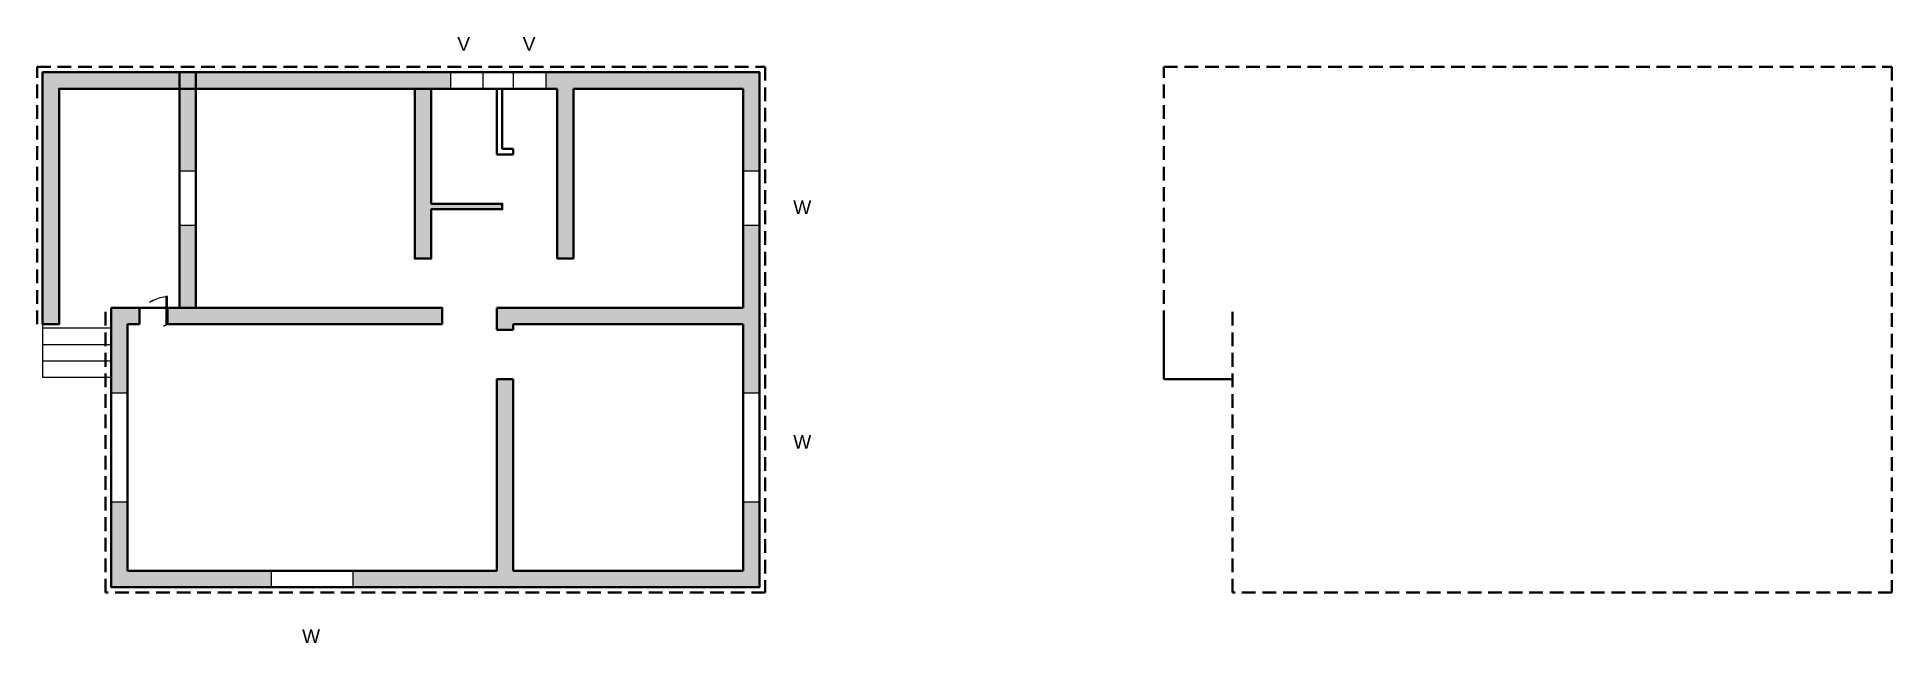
# Model space of a CAD drawing. Header units: metres. Extents: x 4.9 to 38.8, y 1.5 to 12.6.
import ezdxf

# ---------------------------------------------------------------- set-up
doc = ezdxf.new("R2010")
doc.units = ezdxf.units.M
doc.header["$MEASUREMENT"] = 0
doc.linetypes.add('DASHED', pattern=[0.75, 0.5, -0.25])
doc.layers.add('doors', color=110, linetype='Continuous')
doc.layers.add('stairs', color=90, linetype='Continuous')
doc.layers.add('outer wall', color=6, linetype='Continuous', lineweight=40)
doc.layers.add('wall', color=7, linetype='Continuous', lineweight=40)
for name, color, linetype, true_color in [('text', 7, 'Continuous', 0x66246a), ('ventilator', 7, 'Continuous', 0xf76e7b), ('window', 7, 'Continuous', 0x3dd18c)]:
    doc.layers.add(name, color=color, linetype=linetype, true_color=true_color)
doc.styles.get("Standard").update_dxf_attribs({"font": 'arial.ttf'})

# ---------------------------------------------------------------- blocks, each defined once
blk = doc.blocks.new('Door - Imperial')
for p, q in [((0, 0), (0, -5)), ((30, 0), (30, -5))]:
    blk.add_line(p, q)
blk.add_lwpolyline([(0, 0), (26, 15), (26.9, 13.5), (0.9, -1.5)], close=True)
blk.add_arc((0, 0), 30, 0, 30)

msp = doc.modelspace()

# ---------------------------------------------------------------- hatches: boundary and pattern name
at = {"layer": 'ventilator'}
h = msp.add_hatch(color=256, dxfattribs=at)
h.dxf.hatch_style = 1
h.set_gradient(color1=(0, 0, 255), color2=(255, 255, 0), tint=1)
h.paths.add_polyline_path([(5.276, 11.62), (7.476, 11.62), (7.476, 10.12), (7.776, 10.12), (7.776, 11.62), (12.076, 11.62), (12.426, 11.62), (12.426, 11.92), (4.976, 11.92), (4.976, 7.32), (5.276, 7.32)])
h.paths.add_polyline_path([(18.076, 11.92), (14.176, 11.92), (14.176, 11.62), (14.376, 11.62), (14.376, 8.52), (14.676, 8.52), (14.676, 11.62), (17.776, 11.62), (17.776, 10.12), (18.076, 10.12)])
h.paths.add_polyline_path([(18.076, 9.12), (17.776, 9.12), (17.776, 7.62), (14.376, 7.62), (13.376, 7.62), (13.276, 7.62), (13.276, 7.32), (13.276, 7.22), (13.576, 7.22), (13.576, 7.32), (17.776, 7.32), (17.776, 6.07), (18.076, 6.07), (18.076, 6.37)])
h.paths.add_polyline_path([(12.276, 7.62), (12.076, 7.62), (7.776, 7.62), (7.776, 9.12), (7.476, 9.12), (7.476, 7.62), (7.256, 7.62), (7.256, 7.32), (12.276, 7.32)], flags=17)
h.paths.add_polyline_path([(6.526, 7.32), (6.746, 7.32), (6.746, 7.62), (6.226, 7.62), (6.226, 6.07), (6.526, 6.07)])
h.paths.add_polyline_path([(13.376, 9.52), (12.076, 9.52), (12.076, 11.62), (11.776, 11.62), (11.776, 8.52), (12.076, 8.52), (12.076, 9.42), (13.376, 9.42)])
h.paths.add_polyline_path([(9.151, 2.82), (6.526, 2.82), (6.526, 4.07), (6.226, 4.07), (6.226, 2.52), (9.151, 2.52)])
h.paths.add_polyline_path([(18.076, 4.07), (17.776, 4.07), (17.776, 2.82), (13.576, 2.82), (13.576, 6.32), (13.276, 6.32), (13.276, 2.82), (11.576, 2.82), (10.651, 2.82), (10.651, 2.52), (10.951, 2.52), (18.076, 2.52)])

# ---------------------------------------------------------------- linework, layer by layer
at = {"layer": 'outer wall'}
for p, q in [((25.465, 7.32), (25.465, 6.32)), ((25.465, 6.32), (26.715, 6.32))]:
    msp.add_line(p, q, dxfattribs=at)
at = {"layer": 'stairs'}
for p, q in [((4.976, 7.32), (4.976, 6.352)), ((4.976, 7.252), (6.225, 7.252)), ((4.976, 6.952), (6.225, 6.952)), ((4.976, 6.652), (6.225, 6.652)), ((4.976, 6.352), (6.225, 6.352))]:
    msp.add_line(p, q, dxfattribs=at)
at = {"layer": 'text'}
for p, q in [((14.376, 8.52), (14.676, 8.52)), ((13.376, 7.62), (13.276, 7.62))]:
    msp.add_line(p, q, dxfattribs=at)
at = {"layer": 'ventilator'}
for points in [[(12.426, 11.62), (13.026, 11.62), (13.026, 11.92), (12.426, 11.92)], [(13.576, 11.62), (14.176, 11.62), (14.176, 11.92), (13.576, 11.92)]]:
    msp.add_lwpolyline(points, close=True, dxfattribs=at)
at = {"layer": 'wall'}
for p, q in [((7.476, 11.62), (7.476, 11.92)), ((7.776, 11.62), (7.776, 11.92)), ((7.476, 11.62), (5.276, 11.62)), ((5.276, 7.32), (5.276, 11.62)), ((7.476, 11.62), (7.476, 7.62)), ((7.776, 11.62), (7.476, 11.62)), ((7.776, 11.62), (7.776, 7.62)), ((12.076, 11.62), (7.776, 11.62)), ((11.776, 11.62), (11.776, 8.52)), ((12.076, 11.62), (12.076, 9.52)), ((13.376, 11.62), (12.076, 11.62)), ((13.276, 11.62), (13.276, 10.42)), ((13.376, 11.62), (13.376, 10.52)), ((14.376, 11.62), (13.376, 11.62)), ((14.376, 11.62), (14.376, 8.52)), ((17.776, 11.62), (14.676, 11.62)), ((14.676, 11.62), (14.676, 8.52)), ((17.776, 7.62), (17.776, 11.62)), ((13.576, 10.52), (13.376, 10.52)), ((13.576, 10.52), (13.576, 10.42)), ((13.576, 10.42), (13.276, 10.42)), ((13.376, 9.52), (12.076, 9.52)), ((13.376, 9.52), (13.376, 9.42)), ((13.376, 9.42), (12.076, 9.42)), ((12.076, 9.42), (12.076, 8.52)), ((11.776, 8.52), (12.076, 8.52)), ((14.376, 8.52), (14.676, 8.52)), ((6.746, 7.62), (6.226, 7.62)), ((6.226, 7.62), (6.226, 7.32)), ((12.276, 7.62), (6.226, 7.62)), ((6.746, 7.62), (6.746, 7.32)), ((7.476, 7.62), (7.256, 7.62)), ((7.256, 7.62), (7.256, 7.32)), ((12.076, 7.62), (7.776, 7.62)), ((12.276, 7.62), (12.076, 7.62)), ((12.276, 7.62), (12.276, 7.32)), ((17.776, 7.62), (13.276, 7.62)), ((13.376, 7.62), (13.276, 7.62)), ((13.276, 7.62), (13.276, 7.22)), ((14.376, 7.62), (13.376, 7.62)), ((4.976, 7.32), (5.276, 7.32)), ((6.526, 7.32), (6.526, 2.82)), ((6.746, 7.32), (6.526, 7.32)), ((12.276, 7.32), (7.256, 7.32)), ((12.276, 7.32), (11.576, 7.32)), ((13.276, 7.22), (13.576, 7.22)), ((17.776, 7.32), (13.576, 7.32)), ((17.776, 7.32), (13.576, 7.32)), ((13.576, 7.22), (13.576, 7.32)), ((17.776, 2.82), (17.776, 7.32)), ((13.276, 2.82), (13.276, 6.32)), ((13.276, 6.32), (13.576, 6.32)), ((13.576, 2.82), (13.576, 6.32)), ((6.526, 2.82), (13.276, 2.82)), ((11.576, 2.82), (13.276, 2.82)), ((13.576, 2.82), (17.776, 2.82)), ((13.576, 2.82), (17.776, 2.82)), ((6.976, 2.52), (18.076, 2.52))]:
    msp.add_line(p, q, dxfattribs=at)
at = {"layer": 'wall', "color": 6, "linetype": 'DASHED', "ltscale": 0.5}
for points in [[(4.876, 7.32), (4.876, 12.02), (18.176, 12.02), (18.176, 2.42), (6.126, 2.42), (6.126, 7.62)], [(25.465, 7.32), (25.465, 12.02), (38.765, 12.02), (38.765, 2.42), (26.715, 2.42), (26.715, 7.62)]]:
    msp.add_lwpolyline(points, dxfattribs=at)
at = {"layer": 'wall'}
for points in [[(4.976, 7.32), (4.976, 11.92), (18.076, 11.92), (18.076, 2.52), (6.226, 2.52), (6.226, 7.62)], [(4.976, 7.32), (5.276, 7.32), (5.276, 11.62), (7.476, 11.62), (7.476, 7.62)], [(12.276, 7.32), (12.276, 7.62), (7.776, 7.62), (7.776, 11.62), (11.776, 11.62), (11.776, 8.52), (12.076, 8.52), (12.076, 9.42), (13.376, 9.42), (13.376, 9.52), (12.076, 9.52), (12.076, 11.62), (12.426, 11.62)]]:
    msp.add_lwpolyline(points, dxfattribs=at)
at = {"layer": 'window'}
for points in [[(7.776, 10.12), (7.776, 9.12), (7.476, 9.12), (7.476, 10.12)], [(18.076, 10.12), (18.076, 9.12), (17.776, 9.12), (17.776, 10.12)], [(6.226, 4.07), (6.226, 6.07), (6.526, 6.07), (6.526, 4.07)], [(18.076, 6.07), (18.076, 4.07), (17.776, 4.07), (17.776, 6.07)], [(10.651, 2.82), (9.151, 2.82), (9.151, 2.52), (10.651, 2.52)]]:
    msp.add_lwpolyline(points, close=True, dxfattribs=at)

# ---------------------------------------------------------------- block references
at = {"layer": 'doors', "xscale": -0.01684573778909059, "yscale": 0.01684573778909059, "zscale": 0.01684573778909059, "rotation": 300.0000000000002}
msp.add_blockref('Door - Imperial', (7.256, 7.32), dxfattribs=at)

# ---------------------------------------------------------------- texts
at = {"layer": 'stairs', "char_height": 0.25, "attachment_point": 1}
for s, width, insert in [('V', 0.63427, (12.554, 12.562)), ('V', 0.63427, (13.749, 12.562)), ('W', 0.70125, (18.691, 9.581)), ('W', 0.70125, (18.691, 5.298)), ('W', 0.70125, (9.717, 1.752))]:
    msp.add_mtext_dynamic_manual_height_columns(s, width=width, gutter_width=0.846, heights=[0], dxfattribs=dict(at, insert=insert))

doc.saveas('drawing.dxf')
